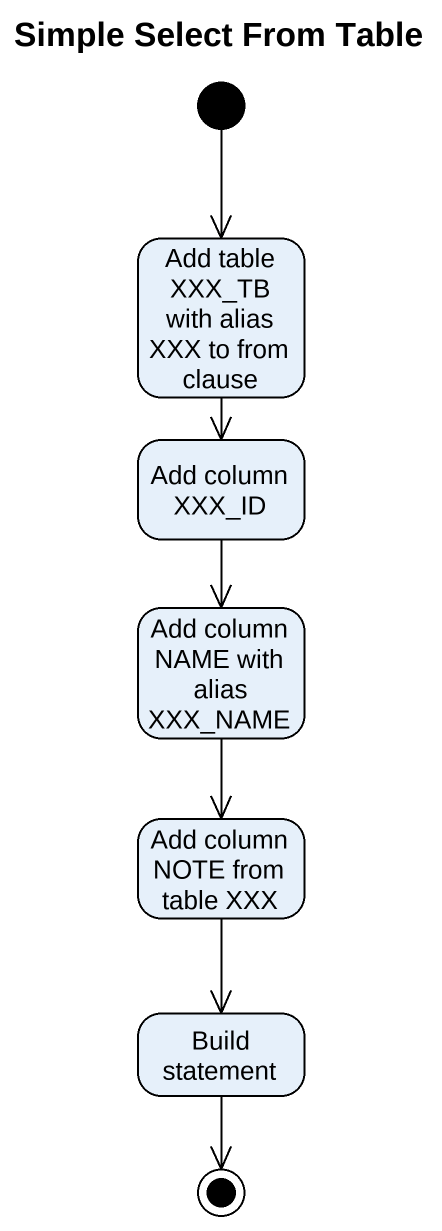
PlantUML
@startuml
title Simple Select From Table
hide empty description
state "Add table XXX_TB with alias XXX to from clause" as Add_table_XXX_TB_with_alias
state "Add column XXX_ID" as Add_column_XXX_ID
state "Add column NAME with alias XXX_NAME" as Add_column_NAME_with_alias
state "Add column NOTE from table XXX" as Add_column_NOTE_from_table
state "Build statement" as Build_statement
[*] --> Add_table_XXX_TB_with_alias
Add_table_XXX_TB_with_alias --> Add_column_XXX_ID
Add_column_XXX_ID --> Add_column_NAME_with_alias
Add_column_NAME_with_alias --> Add_column_NOTE_from_table
Add_column_NOTE_from_table --> Build_statement
Build_statement --> [*]
@enduml
